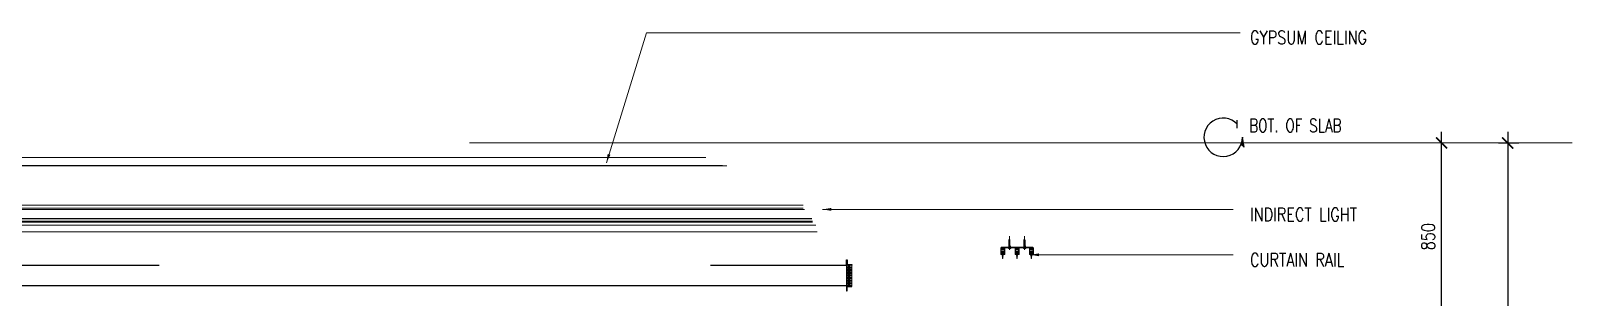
# Model space of a CAD drawing. Header units: inches. Extents: x -20583 to 399182, y -24453 to 525552.
# Drawn here: x 44933 to 51922, y 36358 to 37565 of the extents above; entities that cross this region are included whole.
import ezdxf

# ---------------------------------------------------------------- set-up
doc = ezdxf.new("R2010")
doc.units = ezdxf.units.IN
doc.header["$LTSCALE"] = 1000
doc.header["$MEASUREMENT"] = 0
doc.header["$PDMODE"] = 35
for name, pattern in [('DASHED', [0.75, 0.5, -0.25]), ('HIDDEN', [0.375, 0.25, -0.125]), ('HIDDEN2', [0.1875, 0.125, -0.0625])]:
    doc.linetypes.add(name, pattern=pattern)
for name, color, linetype in [('8', 8, 'Continuous'), ('A-DIM', 9, 'Continuous'), ('A-Hidden', 8, 'HIDDEN'), ('Calliper Gypsum  Elevation', 31, 'Continuous'), ('FURNITURE', 200, 'Continuous'), ('Layer1', 1, 'Continuous'), ('Layer3', 3, 'Continuous'), ('Layer7', 8, 'Continuous'), ('METAL', 5, 'Continuous'), ('PROJECTION', 8, 'Continuous')]:
    doc.layers.add(name, color=color, linetype=linetype)
doc.layers.add('GRC', color=41, linetype='Continuous', lineweight=0)
doc.layers.add('ID-NOTES', color=3, linetype='Continuous', lineweight=0)
doc.styles.add('grid_250', font='romans.shx', dxfattribs={"width": 0.75, "height": 0.75})
doc.styles.add('ID-ROMANS', font='romans.shx', dxfattribs={"width": 0.8})
doc.styles.add('ZZ-Dim All', font='romans.shx', dxfattribs={"width": 0.8})
doc.dimstyles.new('DIM 0200', dxfattribs={"dimscale": 200, "dimtxt": 1, "dimasz": 0.8, "dimexe": 0.5, "dimexo": 1, "dimgap": 0.4, "dimtad": 1, "dimdec": 0, "dimrnd": 10, "dimdsep": 46, "dimtxsty": 'ZZ-Dim All', "dimblk1": 'ARCHTICK', "dimblk2": 'ARCHTICK', "dimsah": 1, "dimcen": 1, "dimdle": 0.5, "dimclrd": 256, "dimclre": 256, "dimclrt": 256, "dimadec": 0, "dimazin": 2, "dimtfac": 1, "dimtdec": 0, "dimtix": 1, "dimtmove": 2, "dimatfit": 2, "dimfxl": 1, "dimfxlon": 1, "dimtolj": 1, "dimtzin": 0, "dimlwd": -1, "dimlwe": -1, "dimarcsym": 0})
doc.dimstyles.new('DIM-100', dxfattribs={"dimscale": 50, "dimtxt": 1.25, "dimasz": 1, "dimexe": 1, "dimexo": 1, "dimgap": 0.6, "dimtad": 1, "dimdec": 0, "dimrnd": 5, "dimdsep": 46, "dimtxsty": 'ZZ-Dim All', "dimblk1": 'ARCHTICK', "dimblk2": 'ARCHTICK', "dimsah": 1, "dimcen": 1, "dimdle": 1, "dimclrd": 256, "dimclre": 8, "dimclrt": 256, "dimazin": 2, "dimtfac": 1, "dimtdec": 0, "dimtix": 1, "dimtmove": 2, "dimatfit": 2, "dimfxl": 0.1, "dimtolj": 1, "dimtzin": 0, "dimlwd": -1, "dimlwe": -1, "dimarcsym": 0})

# ---------------------------------------------------------------- blocks, each defined once
blk = doc.blocks.new('curtain box 21')
at = {"lineweight": 0}
for p, q in [((3862.1, 3149.7), (3856.5, 3152.3)), ((3924.7, 3149.7), (3930.3, 3152.3)), ((3830.7, 3103.8), (3826, 3103.8)), ((3830.7, 3102.6), (3826, 3102.6)), ((3830.7, 3101.5), (3826, 3101.5)), ((3895.7, 3103.8), (3891, 3103.8)), ((3895.7, 3102.6), (3891, 3102.6)), ((3895.7, 3101.5), (3891, 3101.5)), ((3960.7, 3103.8), (3956, 3103.8)), ((3960.7, 3102.6), (3956, 3102.6)), ((3960.7, 3101.5), (3956, 3101.5))]:
    blk.add_line(p, q, dxfattribs=at)
at = {"color": 1, "lineweight": 0}
for p, q in [((3823.5, 3122.3), (3823.5, 3110.7)), ((3824.5, 3122.3), (3824.5, 3110.7)), ((3832.3, 3122.3), (3832.3, 3110.7)), ((3833.2, 3122.3), (3833.2, 3110.7)), ((3888.5, 3122.3), (3888.5, 3110.7)), ((3889.5, 3122.3), (3889.5, 3110.7)), ((3897.3, 3122.3), (3897.3, 3110.7)), ((3898.2, 3122.3), (3898.2, 3110.7)), ((3953.5, 3122.3), (3953.5, 3110.7)), ((3954.5, 3122.3), (3954.5, 3110.7)), ((3962.3, 3122.3), (3962.3, 3110.7)), ((3963.2, 3122.3), (3963.2, 3110.7))]:
    blk.add_line(p, q, dxfattribs=at)
at = {"color": 4, "lineweight": 0}
for points in [[(3859.2, 3130.5), (3859.2, 3191.5)], [(3927.6, 3130.5), (3927.6, 3191.5)]]:
    blk.add_lwpolyline(points, dxfattribs=at)
at = {"color": 1, "lineweight": 0}
for points in [[(3835.4, 3131), (3821.4, 3131), (3821.4, 3110.7), (3826.4, 3110.7, -1), (3826.4, 3108.7), (3820.4, 3108.7, -0.414214), (3819.4, 3109.7), (3819.4, 3138.7), (3823.4, 3138.7), (3823.4, 3136.7), (3821.4, 3136.7), (3821.4, 3133), (3835.4, 3133), (3835.4, 3136.7), (3833.4, 3136.7), (3833.4, 3138.7), (3837.4, 3138.7), (3837.4, 3109.7, -0.414214), (3836.4, 3108.7), (3830.4, 3108.7, -1), (3830.4, 3110.7), (3835.4, 3110.7)], [(3824.5, 3122.3), (3823.5, 3122.3, 0.414214), (3822.5, 3121.3), (3822.5, 3111.7, 0.414214), (3823.5, 3110.7), (3824.5, 3110.7, 0.414214), (3825.5, 3111.7), (3825.5, 3121.3, 0.414214)], [(3832.3, 3122.3), (3833.2, 3122.3, -0.414214), (3834.2, 3121.3), (3834.2, 3111.7, -0.414214), (3833.2, 3110.7), (3832.3, 3110.7, -0.414214), (3831.3, 3111.7), (3831.3, 3121.3, -0.414214)], [(3900.4, 3131), (3886.4, 3131), (3886.4, 3110.7), (3891.4, 3110.7, -1), (3891.4, 3108.7), (3885.4, 3108.7, -0.414214), (3884.4, 3109.7), (3884.4, 3138.7), (3888.4, 3138.7), (3888.4, 3136.7), (3886.4, 3136.7), (3886.4, 3133), (3900.4, 3133), (3900.4, 3136.7), (3898.4, 3136.7), (3898.4, 3138.7), (3902.4, 3138.7), (3902.4, 3109.7, -0.414214), (3901.4, 3108.7), (3895.4, 3108.7, -1), (3895.4, 3110.7), (3900.4, 3110.7)], [(3889.5, 3122.3), (3888.5, 3122.3, 0.414214), (3887.5, 3121.3), (3887.5, 3111.7, 0.414214), (3888.5, 3110.7), (3889.5, 3110.7, 0.414214), (3890.5, 3111.7), (3890.5, 3121.3, 0.414214)], [(3897.3, 3122.3), (3898.2, 3122.3, -0.414214), (3899.2, 3121.3), (3899.2, 3111.7, -0.414214), (3898.2, 3110.7), (3897.3, 3110.7, -0.414214), (3896.3, 3111.7), (3896.3, 3121.3, -0.414214)], [(3965.4, 3131), (3951.4, 3131), (3951.4, 3110.7), (3956.4, 3110.7, -1), (3956.4, 3108.7), (3950.4, 3108.7, -0.414214), (3949.4, 3109.7), (3949.4, 3138.7), (3953.4, 3138.7), (3953.4, 3136.7), (3951.4, 3136.7), (3951.4, 3133), (3965.4, 3133), (3965.4, 3136.7), (3963.4, 3136.7), (3963.4, 3138.7), (3967.4, 3138.7), (3967.4, 3109.7, -0.414214), (3966.4, 3108.7), (3960.4, 3108.7, -1), (3960.4, 3110.7), (3965.4, 3110.7)], [(3954.5, 3122.3), (3953.5, 3122.3, 0.414214), (3952.5, 3121.3), (3952.5, 3111.7, 0.414214), (3953.5, 3110.7), (3954.5, 3110.7, 0.414214), (3955.5, 3111.7), (3955.5, 3121.3, 0.414214)], [(3962.3, 3122.3), (3963.2, 3122.3, -0.414214), (3964.2, 3121.3), (3964.2, 3111.7, -0.414214), (3963.2, 3110.7), (3962.3, 3110.7, -0.414214), (3961.3, 3111.7), (3961.3, 3121.3, -0.414214)]]:
    blk.add_lwpolyline(points, format="xyb", close=True, dxfattribs=at)
at = {"lineweight": 0}
for points in [[(3965.4, 3141.5), (3821.4, 3141.5), (3821.4, 3138.7), (3965.4, 3138.7)], [(3827.6, 3124.8), (3829.1, 3124.8), (3835.3, 3124.4), (3835.3, 3123.5), (3829.1, 3123.1), (3829.1, 3119.5), (3830.8, 3118.6), (3830.8, 3117.5), (3830.8, 3117.5), (3828.4, 3117.5), (3825.9, 3117.5), (3825.9, 3117.5), (3825.9, 3118.6), (3827.6, 3119.5), (3827.6, 3123.1), (3821.4, 3123.5), (3821.4, 3124.4)], [(3828.4, 3141.5), (3832.6, 3141.5), (3830.3, 3139.4), (3830.3, 3133.5), (3828.4, 3133.5), (3826.4, 3133.5), (3826.4, 3139.4), (3824.1, 3141.5)], [(3892.6, 3124.8), (3894.1, 3124.8), (3900.3, 3124.4), (3900.3, 3123.5), (3894.1, 3123.1), (3894.1, 3119.5), (3895.8, 3118.6), (3895.8, 3117.5), (3895.8, 3117.5), (3893.4, 3117.5), (3890.9, 3117.5), (3890.9, 3117.5), (3890.9, 3118.6), (3892.6, 3119.5), (3892.6, 3123.1), (3886.4, 3123.5), (3886.4, 3124.4)], [(3893.4, 3141.5), (3897.6, 3141.5), (3895.3, 3139.4), (3895.3, 3133.5), (3893.4, 3133.5), (3891.4, 3133.5), (3891.4, 3139.4), (3889.1, 3141.5)], [(3957.6, 3124.8), (3959.1, 3124.8), (3965.3, 3124.4), (3965.3, 3123.5), (3959.1, 3123.1), (3959.1, 3119.5), (3960.8, 3118.6), (3960.8, 3117.5), (3960.8, 3117.5), (3958.4, 3117.5), (3955.9, 3117.5), (3955.9, 3117.5), (3955.9, 3118.6), (3957.6, 3119.5), (3957.6, 3123.1), (3951.4, 3123.5), (3951.4, 3124.4)], [(3958.4, 3141.5), (3962.6, 3141.5), (3960.3, 3139.4), (3960.3, 3133.5), (3958.4, 3133.5), (3956.4, 3133.5), (3956.4, 3139.4), (3954.1, 3141.5)]]:
    blk.add_lwpolyline(points, close=True, dxfattribs=at)
at = {"color": 1, "lineweight": 0}
for points in [[(3821.9, 3136.2), (3834.9, 3136.2), (3834.9, 3133.5), (3821.9, 3133.5)], [(3823.9, 3138.7), (3832.9, 3138.7), (3832.9, 3136.2), (3823.9, 3136.2)], [(3886.9, 3136.2), (3899.9, 3136.2), (3899.9, 3133.5), (3886.9, 3133.5)], [(3888.9, 3138.7), (3897.9, 3138.7), (3897.9, 3136.2), (3888.9, 3136.2)], [(3951.9, 3136.2), (3964.9, 3136.2), (3964.9, 3133.5), (3951.9, 3133.5)], [(3953.9, 3138.7), (3962.9, 3138.7), (3962.9, 3136.2), (3953.9, 3136.2)]]:
    blk.add_lwpolyline(points, close=True, dxfattribs=at)
for points in [[(3827.6, 3091.1), (3827.6, 3100.5), (3826, 3100.5), (3826, 3104.8), (3827.6, 3104.8), (3827.6, 3113.6), (3825.9, 3114.5), (3825.9, 3115.6), (3825.9, 3115.6), (3828.4, 3115.6), (3830.8, 3115.6), (3830.8, 3115.6), (3830.8, 3114.5), (3829.1, 3113.6), (3829.1, 3104.8), (3830.7, 3104.8), (3830.7, 3100.5), (3829.2, 3100.5), (3829.2, 3091.1)], [(3892.6, 3091.1), (3892.6, 3100.5), (3891, 3100.5), (3891, 3104.8), (3892.6, 3104.8), (3892.6, 3113.6), (3890.9, 3114.5), (3890.9, 3115.6), (3890.9, 3115.6), (3893.4, 3115.6), (3895.8, 3115.6), (3895.8, 3115.6), (3895.8, 3114.5), (3894.1, 3113.6), (3894.1, 3104.8), (3895.7, 3104.8), (3895.7, 3100.5), (3894.2, 3100.5), (3894.2, 3091.1)], [(3957.6, 3091.1), (3957.6, 3100.5), (3956, 3100.5), (3956, 3104.8), (3957.6, 3104.8), (3957.6, 3113.6), (3955.9, 3114.5), (3955.9, 3115.6), (3955.9, 3115.6), (3958.4, 3115.6), (3960.8, 3115.6), (3960.8, 3115.6), (3960.8, 3114.5), (3959.1, 3113.6), (3959.1, 3104.8), (3960.7, 3104.8), (3960.7, 3100.5), (3959.2, 3100.5), (3959.2, 3091.1)]]:
    blk.add_lwpolyline(points, dxfattribs=at)
at = {"lineweight": 0}
for points in [[(3827.9, 3093.5), (3828.9, 3093.5, -0.414214), (3829.2, 3093.2), (3829.2, 3091.1, -0.414214), (3828.9, 3090.8), (3827.9, 3090.8, -0.414214), (3827.6, 3091.1), (3827.6, 3093.2, -0.414214)], [(3892.9, 3093.5), (3893.9, 3093.5, -0.414214), (3894.2, 3093.2), (3894.2, 3091.1, -0.414214), (3893.9, 3090.8), (3892.9, 3090.8, -0.414214), (3892.6, 3091.1), (3892.6, 3093.2, -0.414214)], [(3957.9, 3093.5), (3958.9, 3093.5, -0.414214), (3959.2, 3093.2), (3959.2, 3091.1, -0.414214), (3958.9, 3090.8), (3957.9, 3090.8, -0.414214), (3957.6, 3091.1), (3957.6, 3093.2, -0.414214)]]:
    blk.add_lwpolyline(points, format="xyb", close=True, dxfattribs=at)
blk = doc.blocks.new('curtain track_3')
for p, q in [((52828.2, -34660.4), (52822.6, -34657.8)), ((52828.2, -34662.8), (52822.6, -34660.2)), ((52828.2, -34665.2), (52822.6, -34662.6)), ((52828.2, -34657.9), (52823, -34655.5)), ((52827.5, -34655.2), (52823.8, -34653.5)), ((52896.5, -34660.4), (52890.9, -34657.8)), ((52896.5, -34662.8), (52890.9, -34660.2)), ((52896.5, -34665.2), (52890.9, -34662.6)), ((52896.5, -34657.9), (52891.3, -34655.5)), ((52895.9, -34655.2), (52892.2, -34653.5)), ((52828.2, -34667.7), (52822.6, -34665.1)), ((52828.2, -34670.1), (52822.6, -34667.5)), ((52828.2, -34672.5), (52822.6, -34669.9)), ((52828.2, -34672.5), (52822.6, -34669.9)), ((52828.2, -34674.9), (52822.6, -34672.3)), ((52828.2, -34677.4), (52822.6, -34674.8)), ((52828.2, -34679.8), (52822.6, -34677.2)), ((52828.2, -34679.8), (52822.6, -34677.2)), ((52828.2, -34684.6), (52822.6, -34682.1)), ((52896.5, -34667.7), (52890.9, -34665.1)), ((52896.5, -34670.1), (52890.9, -34667.5)), ((52896.5, -34672.5), (52890.9, -34669.9)), ((52896.5, -34672.5), (52890.9, -34669.9)), ((52896.5, -34674.9), (52890.9, -34672.3)), ((52896.5, -34677.4), (52890.9, -34674.8)), ((52896.5, -34679.8), (52890.9, -34677.2)), ((52896.5, -34679.8), (52890.9, -34677.2)), ((52896.5, -34684.6), (52890.9, -34682.1))]:
    blk.add_line(p, q)
for points in [[(52823.6, -34683.9), (52823.6, -34659, -0.149778), (52825.3, -34653.3, 1.883636)], [(52827.1, -34683.9), (52827.1, -34659, 0.149778), (52825.3, -34653.3, -1.883636)], [(52891.9, -34683.9), (52891.9, -34659, -0.149778), (52893.7, -34653.3, 1.883636)], [(52895.4, -34683.9), (52895.4, -34659, 0.149778), (52893.7, -34653.3, -1.883636)]]:
    blk.add_lwpolyline(points, format="xyb")
at = {"color": 4}
for points in [[(52825.3, -34695.1), (52825.8, -34695.1), (52825.8, -34697.7, 0.38819), (52830.5, -34693.3), (52827.8, -34693.3), (52827.8, -34683.9), (52825.3, -34683.9), (52822.8, -34683.9), (52822.8, -34693.3), (52820.1, -34693.3, 0.38819), (52824.8, -34697.7), (52824.8, -34695.1)], [(52893.7, -34695.1), (52894.2, -34695.1), (52894.2, -34697.7, 0.38819), (52898.9, -34693.3), (52896.1, -34693.3), (52896.1, -34683.9), (52893.7, -34683.9), (52891.2, -34683.9), (52891.2, -34693.3), (52888.4, -34693.3, 0.38819), (52893.1, -34697.7), (52893.1, -34695.1)]]:
    blk.add_lwpolyline(points, format="xyb", close=True, dxfattribs=at)
at = {"extrusion": (0, 0, -1), "zscale": -1}
blk.add_blockref('curtain box 21', (-56752.9, -37831.9), dxfattribs=at)
blk = doc.blocks.new('DIFFUSER SEC')
at = {"layer": 'FURNITURE', "color": 251, "linetype": 'Continuous', "lineweight": 0}
for p, q in [((55028.5, -20119.8), (55028.5, -20213.8)), ((55051.5, -20119.8), (55051.5, -20213.8))]:
    blk.add_line(p, q, dxfattribs=at)
at = {"layer": 'METAL'}
for points in [[(55048.5, -20096.8), (55048.5, -20116.8), (55028.5, -20116.8), (55028.5, -20119.8), (55051.5, -20119.8), (55051.5, -20096.8), (55048.5, -20096.8)], [(55048.5, -20236.8), (55048.5, -20216.8), (55028.5, -20216.8), (55028.5, -20213.8), (55051.5, -20213.8), (55051.5, -20236.8), (55048.5, -20236.8)]]:
    blk.add_lwpolyline(points, dxfattribs=at)
for points in [[(55028.5, -20130.2), (55051.5, -20130.2), (55051.5, -20132.2), (55028.5, -20132.2)], [(55028.5, -20142.1), (55051.5, -20142.1), (55051.5, -20144.1), (55028.5, -20144.1)], [(55028.5, -20154), (55051.5, -20154), (55051.5, -20156), (55028.5, -20156)], [(55028.5, -20165.8), (55051.5, -20165.8), (55051.5, -20167.8), (55028.5, -20167.8)], [(55028.5, -20177.7), (55051.5, -20177.7), (55051.5, -20179.7), (55028.5, -20179.7)], [(55028.5, -20189.6), (55051.5, -20189.6), (55051.5, -20191.6), (55028.5, -20191.6)], [(55028.5, -20201.5), (55051.5, -20201.5), (55051.5, -20203.5), (55028.5, -20203.5)]]:
    blk.add_lwpolyline(points, close=True, dxfattribs=at)
at = {"layer": 'PROJECTION'}
for p, q in [((55037.5, -20130.2), (55037.5, -20119.8)), ((55042.5, -20130.2), (55042.5, -20119.8)), ((55037.5, -20142.1), (55037.5, -20132.2)), ((55037.5, -20154), (55037.5, -20144.1)), ((55037.5, -20165.8), (55037.5, -20156)), ((55037.5, -20177.7), (55037.5, -20167.8)), ((55037.5, -20189.6), (55037.5, -20179.7)), ((55037.5, -20201.5), (55037.5, -20191.6)), ((55042.5, -20142.1), (55042.5, -20132.2)), ((55042.5, -20154), (55042.5, -20144.1)), ((55042.5, -20165.8), (55042.5, -20156)), ((55042.5, -20177.7), (55042.5, -20167.8)), ((55042.5, -20189.6), (55042.5, -20179.7)), ((55042.5, -20201.5), (55042.5, -20191.6)), ((55037.5, -20213.8), (55037.5, -20203.5)), ((55042.5, -20213.8), (55042.5, -20203.5))]:
    blk.add_line(p, q, dxfattribs=at)
blk = doc.blocks.new('_ARCHTICK')
at = {"color": 0, "linetype": 'ByBlock', "const_width": 0.15}
blk.add_lwpolyline([(-0.5, -0.5), (0.5, 0.5)], dxfattribs=at)
blk = doc.blocks.new('*D163')
at = {"layer": 'A-DIM', "color": 8, "linetype": 'HIDDEN2', "transparency": 16777216}
for p, q in [((51588.3, 37056.8), (51679.6, 37056.8)), ((51641.8, 32906.8), (51679.6, 32906.8))]:
    blk.add_line(p, q, dxfattribs=at)
at = {"layer": 'A-DIM', "transparency": 16777216}
blk.add_line((51629.6, 37106.8), (51629.6, 32856.8), dxfattribs=at)
at = {"layer": 'Defpoints', "color": 0, "transparency": 16777216}
for p in [(51538.3, 37056.8, 0), (51591.8, 32906.8, 0), (51629.6, 32906.8)]:
    blk.add_point(p, dxfattribs=at)
at = {"layer": 'A-DIM', "transparency": 16777216, "xscale": 50, "yscale": 50, "zscale": 50}
for p, rotation in [((51629.6, 37056.8), 90), ((51629.6, 32906.8), 270)]:
    blk.add_blockref('_ARCHTICK', p, dxfattribs=dict(at, rotation=rotation))
at = {"layer": 'A-DIM', "color": 3, "transparency": 16777216, "insert": (51569.6, 34981.8), "char_height": 60, "attachment_point": 5, "rotation": 90, "style": 'ZZ-Dim All'}
blk.add_mtext('\\A1;4150', dxfattribs=at)
blk = doc.blocks.new('*D164')
at = {"layer": 'A-DIM', "transparency": 16777216}
blk.add_line((51329.3, 36157.3), (51329.3, 37106.8), dxfattribs=at)
at = {"layer": 'Defpoints', "color": 0, "transparency": 16777216}
for p in [(51329.3, 37056.8, 0), (51329.3, 37056.8), (51329.3, 36207.3, 0)]:
    blk.add_point(p, dxfattribs=at)
at = {"layer": 'A-DIM', "transparency": 16777216, "xscale": 50, "yscale": 50, "zscale": 50}
for p, rotation in [((51329.3, 37056.8), 90), ((51329.3, 36207.3), 270)]:
    blk.add_blockref('_ARCHTICK', p, dxfattribs=dict(at, rotation=rotation))
at = {"layer": 'A-DIM', "color": 3, "transparency": 16777216, "insert": (51269.3, 36632), "char_height": 60, "attachment_point": 5, "rotation": 90, "style": 'ZZ-Dim All'}
blk.add_mtext('\\A1;850', dxfattribs=at)
blk = doc.blocks.new('arrow01')
at = {"layer": 'Layer1'}
blk.add_hatch(color=256, dxfattribs=at).paths.add_polyline_path([(7, -44.7), (0, 0), (-6.2, -32.4)])
at = {"layer": 'Layer1', "elevation": 375.8}
blk.add_lwpolyline([(7, -44.7), (0, 0), (-6.2, -32.4)], close=True, dxfattribs=at)
at = {"layer": 'Layer7'}
blk.add_line((-24, 41.5), (-24, 77.7), dxfattribs=at)
blk.add_arc((-87.3, 0), 87.3, 43.48997, 0, dxfattribs=at)

msp = doc.modelspace()

# ---------------------------------------------------------------- linework, layer by layer
at = {"layer": '8', "linetype": 'HIDDEN', "ltscale": 20, "elevation": 0}
msp.add_lwpolyline([(48632, 36409.2), (40515, 36409.2), (40515, 36503.2), (48632, 36503.2)], close=True, dxfattribs=at)
at = {"layer": 'A-Hidden', "linetype": 'DASHED', "lineweight": 0, "ltscale": 10}
msp.add_line((51921.8, 37056.8, 0), (42603.5, 37056.8, 0), dxfattribs=at)
at = {"layer": 'GRC', "lineweight": 0}
for p, q in [((47994.1, 36990.7, 0), (41154.4, 36990.7, 0)), ((48089.3, 36953, 0), (41060.8, 36953, 0)), ((48068.7, 36954.9, 0), (41076.8, 36954.9, 0)), ((48434.9, 36775.4, 0), (40715.8, 36775.4, 0)), ((48434.3, 36760.5, 0), (40715.8, 36760.5, 0)), ((48478.1, 36697.5, 0), (40671.9, 36697.5, 0)), ((48474.8, 36714.7, 0), (40675.2, 36714.7, 0)), ((48474.8, 36712.7, 0), (40675.2, 36712.7, 0)), ((48478.1, 36702.3, 0), (40675.3, 36702.3, 0)), ((48441.3, 36755.5, 0), (40708.7, 36755.5, 0)), ((48498.1, 36653.5, 0), (40652, 36653.5, 0)), ((48492.1, 36683.7, 0), (40658, 36683.7, 0))]:
    msp.add_line(p, q, dxfattribs=at)

# ---------------------------------------------------------------- block references
at = {"xscale": -1, "rotation": 359.9999999999999}
msp.add_blockref('DIFFUSER SEC', (103683.5, 56623, 0), dxfattribs=at)
at = {"layer": 'Calliper Gypsum  Elevation', "lineweight": 0, "xscale": -1, "rotation": 359.9999999999999}
msp.add_blockref('curtain track_3', (102264.5, 71274.3, 0), dxfattribs=at)
at = {"layer": 'Layer3'}
msp.add_blockref('arrow01', (50426.9, 37082.5, 0), dxfattribs=at)

# ---------------------------------------------------------------- texts
at = {"layer": 'ID-NOTES', "style": 'grid_250', "width": 0.75}
msp.add_text('BOT. OF SLAB ', height=60, rotation=360, dxfattribs=at).set_placement((50457.5, 37105.7, -536.9))
at = {"layer": 'ID-NOTES', "char_height": 60, "width": 771.843, "attachment_point": 1, "style": 'ID-ROMANS'}
for s, insert in [('GYPSUM CEILING', (50460.9, 37565.2, 0)), ('INDIRECT LIGHT', (50460.9, 36762.6, 0)), ('CURTAIN RAIL', (50460.9, 36556.7, 0))]:
    msp.add_mtext(s, dxfattribs=dict(at, insert=insert))

# ---------------------------------------------------------------- dimensions: what is measured, and where the dimension line sits
at = {"layer": 'A-DIM'}
for base, p1, p2, picture, middle in [((51329.2583, 37056.7929, 0.0007), (51329.2583, 36207.2933, 0.0007), (51329.2583, 37056.7929, 0.0007), '*D164', (51269.2583, 36632.0431, 0.0007)), ((51629.6, 32906.8, 0), (51538.3, 37056.8, 0), (51591.8, 32906.8, 0), '*D163', (51569.6, 34981.8, 0))]:
    dim = msp.add_linear_dim(base=base, p1=p1, p2=p2, angle=90, dimstyle='DIM-100', override={"dimtxt": 1.2, "dimclrt": 3}, dxfattribs=at)
    dim.commit()
    dim.dimension.update_dxf_attribs({"geometry": picture, "text_midpoint": middle})

# ---------------------------------------------------------------- leaders
at = {"layer": 'ID-NOTES'}
for points in [[(47542.9, 36966.9, 375.8), (47725, 37556.7, 375.8), (50415.7, 37556.7, 375.8)], [(48523, 36755.6, 375.8), (50384.3, 36755.6, 375.8)], [(49465, 36549.7, 375.8), (50384.3, 36549.7, 375.8)]]:
    msp.add_leader(points, dimstyle='DIM 0200', override={"dimasz": 0.2, "dimtad": 0, "dimclrd": 8}, dxfattribs=at)

doc.saveas('drawing.dxf')
